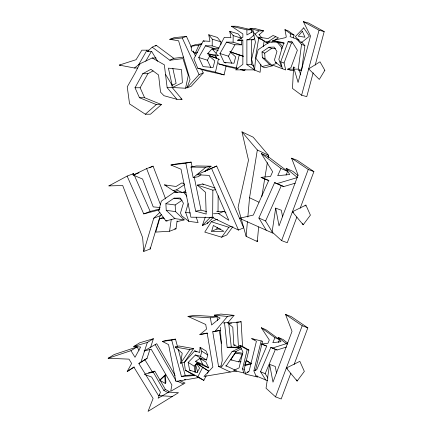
<?xml version="1.0" encoding="UTF-8"?>
<svg xmlns="http://www.w3.org/2000/svg" width="433" height="433" viewBox="0 0 433 433"><rect width="100%" height="100%" fill="white"/><g stroke="black" fill="none" stroke-linecap="round" stroke-linejoin="round"><path stroke-width="0.65" d="M192.095 166.705L191.153 162.104L176.307 163.923L170.975 165.016L181.021 169.211L190.872 217.204L212.646 217.377L212.868 190.163L197.351 185.08L202.682 183.982L215.098 188.052M218.021 211.64L218.145 195.705M218.979 48.014L212.197 45.887L212.273 39.154L208.771 34.732L217.398 37.433L220.9 41.855L220.873 44.55M241.598 40.215L241.544 44.826L233.111 42.18L233.187 35.598L229.761 31.279L238.193 33.92L241.619 38.245L233.187 35.598M294.889 67.418L293.601 67.072L292.481 88.429L301.612 95.233L306.775 96.619L313.151 72.814M190.72 370.789L189.638 370.118L188.182 362.432L195.467 354.963L201.415 358.648L206.454 360.007L207.808 354.968L206.032 350.974L200.078 347.282L199.683 352.484L194.726 350.849L184.285 362.502L185.356 370.253L194.893 375.774M195.012 372.304L195.651 364.581L199.44 363.568L199.959 365.501M254.555 70.038L255.816 55.917L258.663 38.423L253.034 31.782L255.427 42.142L251.605 59.451L254.555 70.038L260.103 72.3L260.823 64.23M258.62 226.984L257.31 241.609L246.112 236.31L247.416 221.685M247.833 217.03L249.554 197.757L257.332 150.002L241.96 131.87L248.499 160.156L238.074 207.402L246.112 236.31M298.299 70.395L301.639 70.373L298.294 69.134L301.53 44.399L296.767 39.094M301.725 69.702L304.875 45.633L301.406 41.779M163.728 217.177L159.625 218.746L155.772 232.083L169.552 231.26L171.235 219.466M169.552 231.26L175.993 228.792L177.113 220.933M282.576 216.819L281.331 210.238L275.68 208.121L272.103 231.974L281.607 240.613L287.258 242.729L296.886 217.02M276.514 373.067L275.269 366.486L269.618 364.37L266.041 388.228L275.545 396.866L281.196 398.982L290.824 373.273M180.615 363.287L182.206 353.214L175.17 346.99L178.953 345.978L193.621 348.619L184.404 362.269L180.615 363.287L189.833 349.637L193.621 348.619M263.264 46.515L264.211 40.68L258.663 38.423M261.835 196.42L264.752 178.51M264.969 177.184L267.345 162.591M268.206 157.287L268.53 155.295L253.164 137.169L241.96 131.87M172.805 68.225L176.123 83.407L172.166 85.312L168.415 68.149L181.514 69.556L182.401 82.703L172.41 87.504L185.562 88.235L188.279 75.342L182.964 58.601L169.844 60.241L152.21 47.159L147.307 51.63L151.696 51.5L157.596 61.242M226.021 66.336L224.099 74.882L215.472 72.176L218.432 59.034L208.912 55.646L214.811 60.907L213.117 67.429L203.045 66.639L198.752 57.492L205.464 45.811L212.197 45.887M238.118 68.441L236.31 67.878L239.205 55.029L229.901 51.722L235.666 56.864L234.009 63.234L224.164 62.46L219.969 53.524L226.529 42.109L233.111 42.18M240.25 69.507L244.742 70.519L245.035 69.237M284.21 43.354L276.027 41.741L272.687 40.502L285.937 37.547L286.256 36.686L284.946 29.677L290.711 33.877L290.078 36.621L298.992 39.923M293.422 37.86L294.05 35.111L288.291 30.916L284.946 29.677M220.944 366.226L222.237 360.602L220.294 327.31M243.844 372.959L242.534 368.862L247.216 349.631L239.736 345.382L242.935 352.007L239.07 367.893L233.631 370.475L245.516 373.365L244.207 369.268L245.3 364.781M245.614 363.498L248.888 350.037L241.408 345.788M261.159 340.923L253.852 370.946L256.347 376.737M255.427 370.637L262.577 341.269L251.292 338.519L256.423 341.253L249.121 371.243L245.013 373.982L257.765 377.083L257.267 375.925M206.454 360.007L200.506 356.316L201.859 351.277L200.078 347.282M301.612 95.233L319.04 30.196L303.354 21.65L310.542 35.988L298.088 82.47L293.601 67.072M315.224 65.085L324.203 31.577L308.523 23.036L303.354 21.65M196.181 217.198L198.097 222.589L188.815 221.344L185.622 212.354L188.122 203.575M161.617 214.4L160.183 215.758L150.197 248.991L143.756 251.459L153.742 218.227L159.95 212.343M211.618 231.33L213.393 225.463L223.877 231.325L211.618 231.33L216.819 229.057L220.689 229.057M216.819 229.057L217.35 227.298M172.383 396.433L158.527 395.627L138.852 363.558L140.958 362.118L147.323 342.46L153.401 338.73L150.527 347.607M138.852 363.558L147.036 358.389L149.91 349.512M250.859 363.974L245.652 365.398L244.721 365.089L246.253 360.424L251.508 363.796L246.253 360.424M212.912 217.756L207.526 223.314L202.33 225.582L205.296 217.052M207.526 223.314L207.948 222.097M201.561 69.323L203.245 72.988L191.224 86.264L187.04 87.856L190.049 79.423L178.591 40.783L169.758 39.327L173.942 37.736L186.434 36.356L191.478 47.349M281.699 49.01L284.016 42.743L272.687 40.502M282.376 68.706L280.703 61.778L288.124 41.72L291.647 41.184L297.363 50.223L290.868 67.781L287.604 69.215L290.944 70.455L293.617 70.433M276.362 63.429L272.346 64.999L285.72 69.946L284.048 63.012L291.463 42.954L292.638 42.78M281.607 240.613L308.258 169.487L291.582 158.186L298.088 175.067L279.047 225.896L275.68 208.121M300.193 208.203L313.903 171.603L297.227 160.302L291.582 158.186M275.545 396.866L302.196 325.74L285.52 314.439L292.026 331.321L272.985 382.15L269.618 364.37M294.131 364.456L307.841 327.851L291.165 316.555L285.52 314.439M265.743 379.968L260.547 371.736L270.814 347.428L277.104 349.988L286.522 347.001M266.122 345.978L261.516 344.029L267.935 343.266L269.31 340.002L261.321 327.759L274.939 337.675L272.822 342.676L280.974 341.702L278.462 337.54L283.074 339.488L287.777 343.158M267.924 378.074L265.158 373.684L275.42 349.377L277.104 349.988M278.37 342.4L279.545 339.624L265.927 329.708L261.321 327.759M266.268 230.237L258.885 218.01L274.636 182.629L283.788 186.563L295.257 183.159M268.969 180.826L261.083 177.378L270.522 176.437L272.638 171.69L261.256 153.499L280.957 168.432L277.715 175.711L289.699 174.51L286.137 168.334L292.843 171.316L297.996 175.5M261.083 177.378L268.774 180.361L253.321 215.066L239.449 218.297L272.974 233.225L265.591 220.992L281.342 185.616L283.788 186.563M286.04 175.056L287.664 171.414L267.962 156.486L261.256 153.499M201.783 43.722L195.234 44.702L191.045 46.293L191.538 50.742L195.229 53.281L198.909 45.119L201.897 43.982M238.735 361.869L242.345 354.373L235.335 352.938L230.724 359.845L238.735 361.869L241.089 361.734M206.222 375.709L203.846 380.358L197.897 376.667L202.649 367.379L196.16 363.006L199.57 368.088L197.042 372.651L189.638 370.118M207.412 373.387L208.598 371.065L196.16 363.006M208.771 34.732L209.94 41.362L203.223 40.902L193.903 58.834L197.735 68.181L206.357 70.888L224.099 74.882M216.143 53.086L224.337 37.314L230.903 37.758L229.761 31.279M134.371 367.043L127.194 371.525L131.627 363.444L128.985 359.141L108.163 358.253L114.242 354.524L137.034 346.957L139.058 350.254M156.042 57.968L152.205 57.968L139.783 63.873L135.145 72.955L127.242 86.844L129.564 103.904L145.326 114.215L150.446 114.215L161.422 104.564L156.302 104.564L139.48 97.712L135.015 87.753L142.76 73.713L150.901 69.312L158.575 74.985L160.529 92.121L163.983 95.709L176.902 99.309L182.022 99.309L172.258 87.639L171.841 84.283M161.422 104.564L144.6 97.712L140.135 87.753L147.88 73.713L153.114 70.888M148.909 50.174L141.867 50.174L136.076 59.7L119.286 65.091L134.43 68.003L138.641 64.723L146.987 50.174M145.764 61.232L151.442 51.338M210.811 67.51L207.38 60.192L210.736 54.358M213.42 49.681L214.091 48.518L218.806 48.566M231.758 63.315L228.402 56.166L234.962 44.751L241.544 44.826M159.907 380.347L160.524 379.281L165.395 374.751L165.866 382.361L165.249 383.427L159.907 380.347L164.784 375.817L165.395 374.751M217.767 219.867L216.511 219.471L211.315 221.739L204.771 232.104L221.636 237.203L226.832 234.935L232.905 226.583M221.501 367.06L232.077 351.574L239.514 347.97L240.694 347.905M225.999 366.269L236.196 351.331L241.349 348.841M221.636 237.203L228.846 227.287L231.152 226.28M303.187 224.803L310.401 215.141L305.904 205.085L292.416 211.769L303.187 224.803L302.618 223.59M297.125 381.056L304.339 371.39L299.842 361.339L286.354 368.018L297.125 381.056L296.556 379.844M230.286 372.017L218.557 366.464L212.733 331.77L215.066 331.256L227.471 316.447L234.047 315.343L227.628 323.002M305.032 206.065L305.904 205.085M216.251 56.258L207.613 53.779L212.094 48.756L218.27 50.52M187.04 87.856L199.056 74.573L203.245 72.988M202.33 225.582L210.411 217.247M195.229 371.887L194.13 366.118L197.773 362.383M200.506 359.585L201.415 358.648M155.187 46.152L156.172 45.254L173.806 58.336L183.646 57.107M145.326 114.215L156.302 104.564M253.992 35.084L248.564 39.722L246.886 39.809L246.886 64.631L254.398 69.87M254.977 34.239L258.929 30.867L263.632 30.867L259.188 34.662M253.733 66.13L251.589 64.631L251.589 39.809L253.273 39.722L254.75 38.461M211.115 166.196L196.349 165.953L191.013 167.046L193.205 177.709L205.783 167.295L211.115 166.196L204.576 171.614M201.053 174.531L198.536 176.615L193.205 177.709M207.634 333.226L199.835 334.595L206.514 329.14L205.729 324.485L187.987 316.42L194.563 315.316L216.976 316.74L217.626 320.637M186.228 192.528L174.542 192.025L161.336 201.123L158.667 211.033L165.866 220.906L167.192 221.084M127.194 371.525L133.808 367L153.109 398.463L148.07 411.35L178.461 392.704L167.901 392.087M262.041 51.96L268.953 47.246L274.1 47.083L276.952 51.473L274.473 59.857L275.545 62.314L281.558 66.958L278.836 59.305L282.035 48.101L277.098 42.131L269.407 42.001L258.165 49.746L255.898 58.179L262.025 66.585L264.698 67.764L272.4 65.821L265.012 58.774L262.338 57.594L262.041 51.96L264.715 53.14L271.626 48.42L275.485 48.301M166.234 210.346L175.517 211.596L184.193 219.872L174.916 218.627L166.234 210.346L165.888 203.721L174.006 198.184L180.058 197.995L183.408 203.153L180.491 213.004L181.752 215.888L188.815 221.344M165.888 203.721L175.165 204.971L182.201 200.17M195.543 361.355L199.873 358.448L205.881 361.966L208.771 367.882L201.551 364.873L195.543 361.355L202.768 364.359L208.771 367.882M275.052 40.058L278.435 37.839L273.082 35.479L268.114 38.553L258.241 37.184L265.559 42.017L268.428 41.471L275.761 36.659M271.67 42.277L273.921 40.799M184.193 183.868L181.936 182.872L176.096 186.482L164.502 184.875L173.092 190.552L176.464 189.908L184.539 184.61M183.213 192.295L185.362 190.883M108.163 358.253L130.955 350.681L135.004 357.285L140.633 347.028L133.721 346.481L139.799 342.752L153.401 338.73M130.955 350.681L137.034 346.957M140.958 362.118L147.036 358.389M158.527 395.627L159.631 394.95M153.217 372.077L154.808 371.151L165.411 389.473L169.455 391.67L158.126 398.225L160.427 392.206L151.669 377.073L144.297 374.323L153.217 372.077L163.82 390.393L167.863 392.59M163.82 390.393L165.411 389.473M242.285 40.269L237.576 40.269L242.859 37.254L242.859 33.92L231.455 26.24L236.158 26.24L251.589 29.845L251.589 32.399M143.756 251.459L142.63 237.582L122.707 185.53L108.905 185.892L127.129 176.085L133.57 173.617L150.175 211.428L159.874 208.928M132.39 174.25L133.57 173.617M152.21 47.159L156.172 45.254M147.307 51.63L148.438 51.083M169.844 60.241L173.806 58.336M185.562 88.235L187.825 87.147M160.297 207.537L153.222 206.887L142.565 179.035L133.207 175.073L146.641 168.616L153.082 166.153L165.612 198.893M149.58 167.836L153.082 166.153M211.461 217.074L238.469 230.069L243.671 227.801L216.679 166.028L196.983 174.753L209.22 175.403L228.846 220.332L218.605 213.599L213.447 213.772M204.593 171.408L216.679 166.028M218.605 213.599L223.801 211.331L225.956 212.749M133.207 175.073L139.063 172.832M108.905 185.892L110.664 185.221M127.129 176.085L143.734 213.897L150.175 211.428M153.742 218.227L160.183 215.758M169.758 39.327L182.244 37.947L186.434 36.356M195.229 53.281L197.621 52.371M272.498 348.045L286.305 343.656L287.458 344.143M277.082 183.576L297.471 177.53L286.137 168.334M133.721 346.481L147.323 342.46M244.721 365.089L250.577 363.487M199.104 377.462L175.928 381.527L168.567 344.614L162.386 341.453L166.175 340.435L175.489 339.109L177.579 346.903M162.386 341.453L171.701 340.127L175.489 339.109M171.701 340.127L181.449 376.488L185.232 375.476L193.876 374.848M143.734 213.897L159.247 209.891M247.313 372.185L248.569 371.871M254.214 370.442L256.72 369.809L266.793 345.962L261.516 344.029M262.025 66.585L269.727 64.641L272.4 65.821M165.866 220.906L174.916 218.627M177.086 221.664L184.193 219.872M148.438 372.759L154.808 371.151M199.835 334.595L207.158 332.988L212.874 367.027L203.986 376.434L236.862 370.913M212.733 331.77L220.478 330.411M170.975 165.016L185.822 163.198L191.153 162.104M212.868 190.163L215.834 189.551M185.822 163.198L195.673 211.19L201.004 210.097L206.563 211.618M212.646 217.377L213.832 217.133M223.239 322.964L228.64 322.482L231.271 347.055L241.035 347.585M184.35 379.703L185.676 379.47M187.987 316.42L210.4 317.844L211.596 324.983L220.072 318.06L214.27 315.17L220.846 314.066L234.047 315.343M210.4 317.844L216.976 316.74M215.066 331.256L220.327 330.374M218.557 366.464L221.187 366.02M191.045 46.293L198.909 45.119M240.813 346.828L238.459 346.963L233.831 345.014L232.792 327.202L228.175 323.245L241.121 321.757L242.577 346.725M236.705 322.379L238.599 322.114M239.86 321.935L241.121 321.757M159.625 218.746L164.248 218.259M181.449 376.488L194.742 375.525M174.683 228.873L175.993 228.792M228.175 323.245L231.704 323.04M233.831 345.014L235.011 344.944M224.521 322.726L227.152 347.293L231.271 347.055M232.077 351.574L236.196 351.331M235.335 352.938L239.46 352.695L242.642 353.35M230.724 359.845L231.904 359.774M237.576 40.269L242.859 40.009L242.859 64.36L235.579 69.87L255.069 69.87M216.706 211.564L223.801 211.331M287.604 69.215L293.617 69.172M294.954 69.161L298.294 69.134M231.455 26.24L246.886 29.845L246.886 34.954L253.586 31.127L249.89 28.437L254.599 28.437L263.632 30.867M246.886 29.845L251.589 29.845M246.886 39.809L253.273 39.722M246.886 64.631L251.589 64.631M138.641 64.723L139.924 64.723M119.286 65.091L120.563 65.091M134.43 68.003L137.629 68.003M142.76 73.713L147.88 73.713M152.205 57.968L164.334 64.826L167.138 87.639L172.258 87.639M135.015 87.753L140.135 87.753M139.48 97.712L144.6 97.712M191.013 167.046L205.783 167.295M227.152 347.293L239.514 347.97M214.27 315.17L227.471 316.447M174.542 192.025L177.855 192.469M174.006 198.184L181.297 199.164M185.622 212.354L190.26 212.976M207.613 53.779L218.849 55.576M175.17 346.99L189.833 349.637M218.476 62.753L218.974 63.97L236.31 67.878M237.679 68.928L227.406 66.617L218.974 63.97M197.735 68.181L215.472 72.176M239.736 345.382L240.851 345.653M247.216 349.631L248.888 350.037M242.534 368.862L244.207 369.268M319.04 30.196L324.203 31.577M249.89 28.437L258.929 30.867M195.467 354.963L200.506 356.316M195.673 211.19L206.173 214.064L205.496 192.301L197.351 185.08M180.729 98.951L182.022 99.309M226.529 42.109L234.962 44.751M212.273 39.154L220.9 41.855M203.223 40.902L204.452 41.292M229.901 51.722L243.292 56.128M239.205 55.029L243.416 56.35M205.464 45.811L214.091 48.518M219.969 53.524L228.402 56.166M208.912 55.646L216.922 58.157M218.432 59.034L219.661 59.418M224.164 62.46L225.972 63.029M241.733 69.572L244.742 70.519M198.752 57.492L207.38 60.192M211.315 221.739L228.846 227.287M290.711 33.877L294.05 35.111M301.53 44.399L304.875 45.633M288.124 41.72L291.463 42.954M280.703 61.778L284.048 63.012M308.258 169.487L313.903 171.603M292.416 211.769L293.671 212.24M302.196 325.74L307.841 327.851M286.354 368.018L287.609 368.488M274.939 337.675L279.545 339.624M270.814 347.428L275.42 349.377M260.547 371.736L265.158 373.684M255.914 375.817L267.47 380.699M277.098 42.131L279.772 43.311L282.652 46.791M268.428 41.471L270.035 42.18M258.241 37.184L259.849 37.893M265.559 42.017L268.233 43.197L266.544 42.082M268.953 47.246L271.626 48.42M275.545 62.314L276.611 62.785M176.464 189.908L182.109 192.398M164.502 184.875L166.759 185.871M173.092 190.552L177.606 192.544M280.957 168.432L287.664 171.414M274.636 182.629L281.342 185.616M258.885 218.01L265.591 220.992M179.803 380.65L185.01 383.043L170.689 391.335L171.901 385.007L151.155 349.166L144.037 351.049L156.719 343.71L175.138 375.541M177.048 381.045L183.419 383.968M257.332 150.002L268.53 155.295M249.554 197.757L258.988 202.216M225.723 365.636L235.103 370.085M185.356 370.253L197.897 376.667M196.685 376.694L203.846 380.358M252.71 338.866L254.42 339.775M201.859 351.277L207.808 354.968M194.726 350.849L196.349 351.856M202.649 367.379L208.598 371.065M188.182 362.432L194.13 366.118M278.462 337.54L286.305 343.656M202.682 183.982L203.64 184.831M262.338 57.594L269.727 64.641M212.094 48.756L217.615 55.224M259.015 34.553L262.046 38.131M167.138 87.639L176.902 99.309M183.576 192.176L186.888 196.181M267.962 156.486L268.671 157.623M144.931 359.828L152.66 372.423M165.574 74.422L172.166 85.312M155.128 344.63L175.89 380.51M199.873 358.448L202.768 364.359M193.156 51.007L195.397 55.895M182.244 37.947L199.056 74.573M211.483 168.296L238.469 230.069M215.228 54.834L216.727 58.493M146.641 168.616L160.378 204.506M299.327 70.379L300.632 74.871M256.953 240.32L257.31 241.609M195.651 364.581L197.724 372.31M178.277 349.501L181.232 360.537M181.757 362.486L185.232 375.476M194.255 177.227L201.004 210.097M219.309 330.666L221.436 343.342M150.089 247.671L150.197 248.991M164.784 375.817L165.249 383.427M237.003 321.995L238.459 346.963M264.715 53.14L265.012 58.774M175.165 204.971L175.517 211.596M324.837 70.292L319.3 79.439L308.68 68.858L320.009 61.805L324.837 70.292M302.331 31.149L298.288 36.21L304.956 37.206L302.331 31.149M303.679 27.864L295.333 36.648L301.292 42.791L309.389 36.21L303.679 27.864"/></g></svg>
